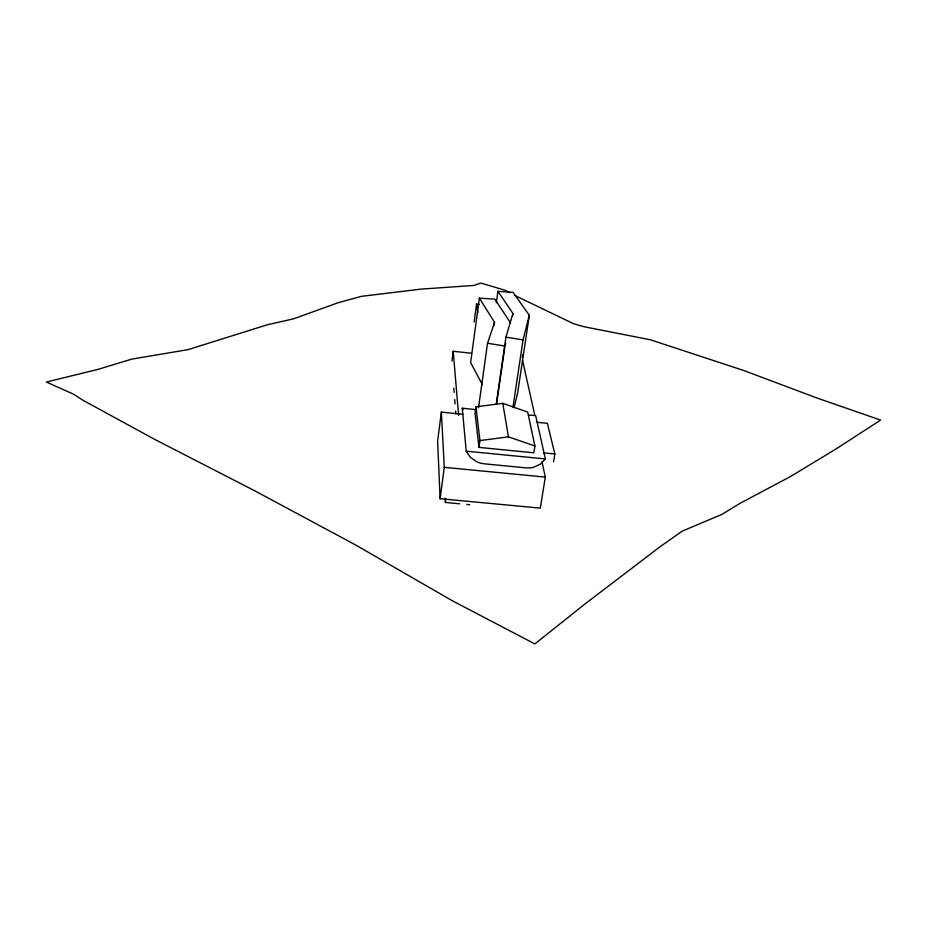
<?xml version="1.0" encoding="UTF-8"?>
<svg xmlns="http://www.w3.org/2000/svg" width="927" height="927" viewBox="0 0 927 927"><rect width="100%" height="100%" fill="white"/><g stroke="black" fill="none" stroke-linecap="round" stroke-linejoin="round"><path stroke-width="1.39" d="M462.886 414.288L441.368 412.121L437.614 441.067L440.116 498.714L540.29 508.123L545.319 477.092L541.971 461.773M451.947 361.09L453.233 351.287L471.658 353.245M440.116 498.714L444.276 467.335L441.368 412.121M459.688 503.79L445.366 502.446L445.841 498.9M474.137 322.028L476.571 304.091L479.421 304.404M510.568 322.955L494.879 299.143L479.375 298.146L470.615 362.584L482.411 384.693M475.968 406.826L475.064 413.315L478.969 447.393L533.836 452.805L534.902 446.014L527.718 412.098L502.793 403.349L475.968 406.826L479.931 440.568L478.969 447.393M478.517 407.706L487.532 343.257L494.52 322.306L479.375 298.146M496.316 302.781L497.938 291.321L513.025 292.318L529.317 315.296L517.683 392.724L514.079 407.799M493.94 325.725L494.52 322.306M496.223 404.276L505.933 337.161L512.944 313.488L497.938 291.321M496.663 403.326L504.752 347.474M512.527 316.316L512.944 313.488M513.002 406.999L523.037 339.896L529.317 315.296M522.341 357.231L522.758 354.496M553.57 461.716L554.833 453.987L547.382 423.338L536.362 422.225M505.748 343.303L504.948 346.049L487.532 343.257M528.471 414.937L535.667 415.667L545.389 458.935L540.429 464.126L533.57 467.266A20.406 18.586 -11.2 0 1 525.887 467.857L484.601 463.848A23.627 21.599 -7.9 0 1 476.756 461.762L470.325 457.335L466.211 451.171L462.272 408.216L476.663 409.676M479.931 440.568L508.448 436.849L534.902 446.014M466.849 504.462L469.711 504.728M444.276 467.335L545.319 477.092M543.315 452.851L554.833 453.987M466.211 451.171L545.389 458.935M505.933 337.161L523.037 339.896M514.323 295.215L573.604 323.732L583.94 326.71L650.383 339.78L743.303 370.36L817.985 398.378L880.65 420.093L835.621 449.189L790.824 476.362L740.325 503.187L721.924 514.392L682.226 531.136L660.186 546.652L583.407 605.204L534.867 643.929L452.376 600.777L355.365 544.833L255.006 490.939L153.986 439.004L83.001 400.29L73.395 394.114L46.35 382.04L98.088 369.352L131.75 359.131L188.03 349.641L267.579 324.693L293.569 318.818L338.216 302.7L361.495 296.327L420.846 289.131L473.627 285.481L480.881 283.071L504.972 290.244L509.653 292.735M462.272 408.216L462.99 409.769M522.446 359.989L534.809 415.308M502.793 403.349L508.448 436.849M476.571 304.091L477.822 312.608M453.233 351.287L458.61 415.331M453.801 388.193L454.137 392.48M454.705 399.618L455.041 403.894M455.609 411.043L455.829 413.894M445.145 498.158L445.366 502.446"/></g></svg>
